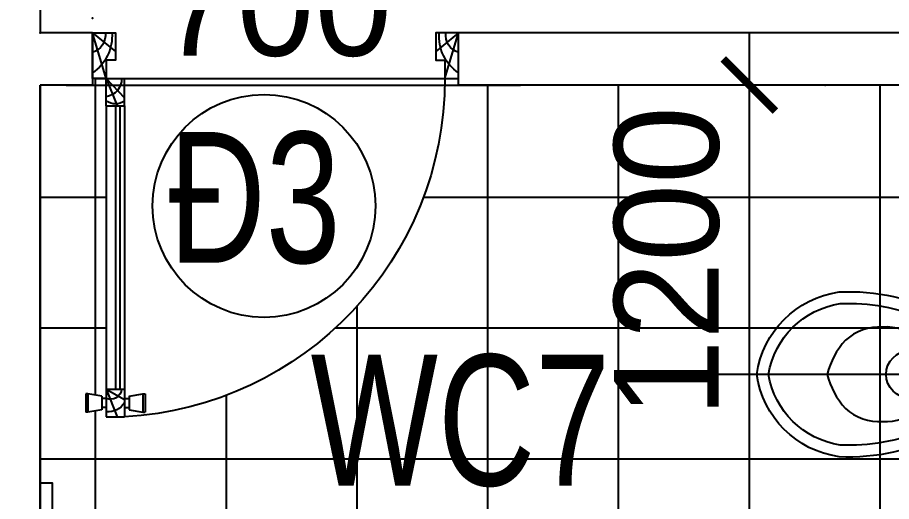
# Model space of a CAD drawing. Header units: inches. Extents: x -844707 to -690155, y -211546 to -175871.
# Drawn here: x -753425 to -751753, y -186609 to -185684 of the extents above; entities that cross this region are included whole.
import ezdxf

# ---------------------------------------------------------------- set-up
doc = ezdxf.new("R2010")
doc.units = ezdxf.units.IN
doc.header["$LTSCALE"] = 48
doc.header["$MEASUREMENT"] = 0
for name, color, linetype in [('DWGSHARE.com-1HATCHCO-DWGSHARE.com', 8, 'Continuous'), ('DWGSHARE.com-CUA-DWGSHARE.com', 231, 'Continuous'), ('DWGSHARE.com-DIM-DWGSHARE.com', 251, 'Continuous'), ('DWGSHARE.com-HATCH-DWGSHARE.com', 8, 'Continuous'), ('DWGSHARE.com-LAYER1-DWGSHARE.com', 150, 'Continuous'), ('DWGSHARE.com-TBI-DWGSHARE.com', 7, 'Continuous'), ('DWGSHARE.com-TUONG-DWGSHARE.com', 7, 'Continuous')]:
    doc.layers.add(name, color=color, linetype=linetype)
doc.layers.add('DWGSHARE.com-DefPoints-DWGSHARE.com', color=7, linetype='Continuous', plot=False)
doc.styles.add('KTEN', font='', dxfattribs={"width": 0.9})
doc.styles.add('VNI-AVO', font='')
doc.styles.get('KTEN').set_extended_font_data('VNI-Helve-Condense')
doc.styles.get('VNI-AVO').set_extended_font_data('VNI-Avo')
doc.dimstyles.new('tl1-100', dxfattribs={"dimtxt": 200, "dimasz": 100, "dimexe": 100, "dimexo": 100, "dimgap": 50, "dimtad": 1, "dimdec": 0, "dimzin": 0, "dimdsep": 46, "dimtxsty": 'VNI-AVO', "dimblk": 'ARCHTICK', "dimcen": 1, "dimdle": 100, "dimclrd": 256, "dimclre": 256, "dimclrt": 2, "dimadec": 0, "dimazin": 0, "dimtfac": 1, "dimtdec": 0, "dimtix": 1, "dimtofl": 0, "dimtmove": 2, "dimatfit": 3, "dimldrblk": 'ARCHTICK', "dimfxl": 1, "dimtolj": 2, "dimtzin": 0, "dimarcsym": 0})

# ---------------------------------------------------------------- blocks, each defined once
blk = doc.blocks.new('A$C070A4A40')
at = {"layer": 'DWGSHARE.com-1HATCHCO-DWGSHARE.com', "ltscale": 50}
for p, q in [((6349.998573841236, 12065.00065330022), (6349.998573841236, 10795.00065330022)), ((8254.998573841236, 12065.00065330022), (8254.998573841236, 10795.00065330022)), ((10159.99857384124, 12065.00065330022), (10159.99857384124, 10795.00065330022)), ((5714.998573841236, 11430.00065330022), (6984.998573841236, 11430.00065330022)), ((7619.998573841236, 11430.00065330022), (8889.998573841236, 11430.00065330022)), ((10794.99857384124, 11430.00065330022), (9524.998573841236, 11430.00065330022)), ((8254.998573841236, 10160.00065330022), (8254.998573841236, 0.000653300218982622)), ((-0.001426158763933927, 8255.000653300218), (16509.99857384124, 8255.000653300218))]:
    blk.add_line(p, q, dxfattribs=at)
for points in [[(13969.99857385824, 13335.00065331242, -0.1732137494637001), (15874.99857385824, 8890.000653312416, -0.441079261078038), (8254.998573858238, 635.0006533124164, -0.441079261078038), (634.9985738582385, 8890.000653312416, -0.1732137494637005), (2539.998573858238, 13335.00065331242)], [(6984.998573858238, 12065.00065331242), (9524.998573858238, 12065.00065331242), (9524.998573858238, 11430.00065331242, 0.2455222760892944), (8889.998573858238, 10795.00065331242), (8635.998573858238, 9525.000653312416), (7873.998573858238, 9525.000653312416), (7619.998573858238, 10795.00065331242, 0.2833922778870954), (6984.998573858238, 11430.00065331242), (6984.998573858238, 12065.00065331242)], [(8871.601774345609, 10703.01665575038, -0.04631926388348844), (10870.82922577229, 10402.92490344549, -0.1135143912509847), (12901.83834005992, 9046.263390816817, -0.5923117570974551), (8403.581775152876, 1416.14793913468, -0.610347886828073), (3608.158807656186, 9046.263390816448, -0.1135143912509925), (5639.167921944189, 10402.92490344549, -0.04631926388348475), (7638.395373370498, 10703.01665575038, -0.04631926388348475)]]:
    blk.add_lwpolyline(points, format="xyb", dxfattribs=at)
blk.add_lwpolyline([(634.9985738582385, 13335.00065331242), (15874.99857385824, 13335.00065331242)], dxfattribs=at)
blk.add_lwpolyline([(12139.69756246671, 12307.90095527898, -0.3234980610186996), (14857.47853521805, 8927.775558184876, -0.5095125823836514), (8254.998573859717, 1015.414896048044, -0.5097419610118206), (1653.654715152, 8932.27320101316, -0.3041567437952401), (4365.95059306004, 12306.41222831805, -0.1664175188573387)], format="xyb", close=True, dxfattribs=at)
for centre, radius in [((6349.998573841236, 11430.00065330022), 381), ((8254.998573841236, 11430.00065330022), 381), ((10159.99857384124, 11430.00065330022), 381), ((8254.998573841236, 8255.000653300218), 1016), ((8254.998573841236, 8255.000653300218), 762)]:
    blk.add_circle(centre, radius, dxfattribs=at)
blk = doc.blocks.new('LAVABO')
at = {"layer": 'DWGSHARE.com-1HATCHCO-DWGSHARE.com', "ltscale": 50}
blk.add_blockref('A$C070A4A40', (-8254.998573858238, -13335.00065331242), dxfattribs=at)
blk = doc.blocks.new('lvbguong')
at = {"layer": 'DWGSHARE.com-HATCH-DWGSHARE.com'}
blk.add_lwpolyline([(-9739.956704245531, 181432.7998897328), (-9716.689864729298, 181432.7998897328), (-9716.689864729298, 180756.3238991785), (-9739.956704245531, 180756.3238991785)], close=True, dxfattribs=at)
at = {"layer": 'DWGSHARE.com-LAYER1-DWGSHARE.com', "xscale": 0.03149606299120933, "yscale": 0.03149606299120933, "zscale": 0.03149606299120933, "rotation": 90}
blk.add_blockref('LAVABO', (-9716.689864729298, 181079.0613008783), dxfattribs=at)
blk = doc.blocks.new('A$C60FA756C')
at = {"layer": 'DWGSHARE.com-1HATCHCO-DWGSHARE.com', "ltscale": 50}
for p, q in [((5715.000011090777, 20002.49931595157), (5715.000011090777, -0.0006840484245913103)), ((1143.000011090777, 13715.99931595157), (1143.000011090777, 17144.99931595158)), ((10287.00001109078, 13715.99931595157), (10287.00001109078, 17144.99931595158)), ((11430.00001109078, 9715.499315951574), (1.109077711589634e-05, 9715.499315951574))]:
    blk.add_line(p, q, dxfattribs=at)
for points in [[(1143.000011104453, 18287.9993159671), (10287.00001110445, 18287.9993159671, -0.4470270600205486), (11430.00001110445, 17144.9993159671), (11430.00001110445, 14858.9993159671, -0.4142135623730953), (10287.00001110445, 13715.9993159671), (1143.000011104453, 13715.9993159671, -0.4142135623730952), (1.110445300582796e-05, 14858.9993159671), (1.110445300582796e-05, 17144.9993159671, -0.4142135623730958)], [(5715.000011103344, 2863.997152574186, -0.3269101614394062), (2284.003288770677, 6341.410060187065, -0.1128842830846489), (3020.56571188755, 10445.26768004821, -0.2905670897575529), (4572.000011104084, 11429.9993159671), (6858.000011104453, 11429.9993159671, -0.2905670897575529), (8409.434310328008, 10445.26768003528, -0.1128842830847401), (9145.99673343786, 6341.410060187065, -0.3269101614397901)]]:
    blk.add_lwpolyline(points, format="xyb", close=True, dxfattribs=at)
for points in [[(8001.000011104453, 13715.9993159671, 0.1231056256176605), (8572.500011104452, 11429.9993159671, -0.1351714164263606), (9715.500011104452, 6286.499315967099, -0.3340491846736741), (5715.000011104453, 2285.999315967099, -0.3340491846736741), (1714.500011104453, 6286.499315967099, -0.1351714164263607), (2857.500011104453, 11429.9993159671, 0.1231056256176606), (3429.000011104453, 13715.9993159671)], [(5715.000011104453, 5714.999315967099), (5715.000011104453, 5714.999315967099, 0.127839783921757), (7368.021527735749, 6600.142179991522, 0.2059804434654168), (8006.872650981016, 8403.98624597907, 0.433237376446136), (5715.000011104453, 10858.4993159671, 0.441590317444477), (3423.12737122752, 8403.986245979439, 0.2059804434644749), (4061.978494478701, 6600.142179981173, 0.1278397839179961), (5715.000011104453, 5714.999315967099)]]:
    blk.add_lwpolyline(points, format="xyb", dxfattribs=at)
for points in [[(5143.500011104453, 11429.9993159671), (5143.500011104453, 12572.9993159671), (4572.000011104453, 12572.9993159671), (4572.000011104453, 11429.9993159671)], [(6858.000011104453, 11429.9993159671), (6858.000011104453, 12572.9993159671), (6286.500011104453, 12572.9993159671), (6286.500011104453, 11429.9993159671)]]:
    blk.add_lwpolyline(points, dxfattribs=at)
blk.add_circle((5715.000011090777, 9715.499315951574), 1143, dxfattribs=at)
blk = doc.blocks.new('XIBET1')
at = {"layer": 'DWGSHARE.com-1HATCHCO-DWGSHARE.com', "ltscale": 50}
blk.add_blockref('A$C60FA756C', (-5715.000011104453, -18287.9993159671), dxfattribs=at)
blk = doc.blocks.new('D-01-800')
at = {"color": 1}
for p, q in [((-14.99999999999989, 788.9181280764428), (-14.99999999999989, 828.9181280764428)), ((-9.999999999999886, 828.9181280764428), (-14.99999999999989, 828.9181280764428)), ((20.00000000000011, 823.9181280764428), (-9.999999999999886, 828.9181280764428)), ((-9.999999999999886, 788.9181280764428), (-9.999999999999886, 828.9181280764428)), ((20.00000000000013, 793.9181280764427), (20.00000000000011, 823.9181280764427)), ((30.00000000000011, 778.9181280764428), (54.14522163172946, 838.9181280764428)), ((80.00000000000011, 823.9181280764428), (110.0000000000001, 828.9181280764428)), ((80.0000000000001, 793.9181280764427), (80.00000000000011, 823.9181280764427)), ((110.0000000000001, 788.9181280764428), (110.0000000000001, 828.9181280764428)), ((110.0000000000001, 828.9181280764428), (115.0000000000001, 828.9181280764428)), ((115.0000000000001, 788.9181280764428), (115.0000000000001, 828.9181280764428)), ((30.00000000000011, 818.9181280764427), (20.00000000000011, 818.9181280764427)), ((70.00000000000011, 818.9181280764427), (80.00000000000011, 818.9181280764427)), ((-9.999999999999872, 788.9181280764428), (-14.99999999999989, 788.9181280764428)), ((20.00000000000013, 793.9181280764428), (-9.999999999999886, 788.9181280764428)), ((30.00000000000011, 798.9181280764429), (20.00000000000013, 798.9181280764428)), ((30.00000000000011, 778.9181280764428), (70.00000000000011, 801.4335224503552)), ((70.00000000000011, 798.9181280764429), (80.0000000000001, 798.9181280764428)), ((80.0000000000001, 793.9181280764428), (110.0000000000001, 788.9181280764428)), ((110.0000000000001, 788.9181280764428), (115.0000000000001, 788.9181280764428)), ((30.00000000000011, 99.99999999999636), (54.14522163172946, 159.9999999999964)), ((30.00000000000011, 99.99999999999636), (70.00000000000011, 142.5153943739087)), ((30.00000000000011, 99.99999999999636), (0, 0)), ((769.9999999999999, 99.99999999999636), (800, 0)), ((0, 0), (50, 40.71973601515492)), ((800, 0), (750, 40.71973601515492))]:
    blk.add_line(p, q, dxfattribs=at)
at = {"color": 3}
for p, q in [((30.00000000000011, 838.9181280764428), (70.00000000000011, 838.9181280764428)), ((30.00000000000011, 778.9181280764428), (30.00000000000011, 838.9181280764428)), ((70.00000000000011, 778.9181280764428), (70.00000000000011, 838.9181280764428)), ((30.00000000000011, 778.9181280764428), (70.00000000000011, 778.9181280764428)), ((30.00000000000011, 159.9999999999964), (70.00000000000011, 159.9999999999964)), ((30.00000000000011, 159.9999999999964), (30.00000000000011, 99.99999999999636)), ((70.00000000000011, 159.9999999999964), (70.00000000000011, 99.99999999999636)), ((30.00000000000011, 99.99999999999636), (70.00000000000011, 99.99999999999636))]:
    blk.add_line(p, q, dxfattribs=at)
for p, q in [((30.00000000000011, 159.9999999999964), (30.00000000000011, 778.9181280764428)), ((50.00000000000011, 159.9999999999964), (50.00000000000011, 778.9181280764428)), ((60.00000000000011, 159.9999999999964), (60.00000000000011, 778.9181280764428)), ((70.00000000000011, 159.9999999999964), (70.00000000000011, 778.9181280764428))]:
    blk.add_line(p, q)
for points in [[(30.00000000000011, 60), (30.00000000000011, 99.99999999999636), (1.13686837721616e-13, 100), (0, 0), (49.99999999999977, 0), (50.00000000000011, 60)], [(769.9999999999999, 60), (769.9999999999999, 99.99999999999636), (799.9999999999999, 100), (800, 0), (750.0000000000002, 0), (749.9999999999999, 60)]]:
    blk.add_lwpolyline(points, close=True, dxfattribs=at)
at = {"color": 1}
for centre, radius, start, end in [((34.11793524054978, 786.3515049941527), 41.99840967783032, 31.31010124086977, 95.62687973089653), ((30.00000000000011, 99.99999999999636), 739.9999999999998, 0, 86.90142066017745), ((39.41815170487418, 776.3699413572189), 24.20978992922677, 6.04182336410245, 112.8936868288583), ((50.02035017634498, 121.4262181223416), 34.26123651840136, 54.32716498487918, 125.7566646296915), ((24.08594837317897, 100.7854250532421), 39.41534216512753, 358.8581979264168, 81.37050000497706), ((-53.72382898503918, 7.736193037875637), 96.29874364852911, 355.3921582238705, 56.09019624438452), ((853.7238289850392, 7.736193037875637), 96.29874364852911, 123.9098037556156, 184.6078417761295), ((-12.69567122637579, 4.383367572474526), 40.98985136741503, 353.8611726914841, 71.95720990860625), ((812.6956712263758, 4.383367572474526), 40.98985136741503, 108.0427900913938, 186.1388273085159)]:
    blk.add_arc(centre, radius, start, end, dxfattribs=at)
blk = doc.blocks.new('_ArchTick')
at = {"color": 0, "linetype": 'ByBlock', "const_width": 0.15}
blk.add_lwpolyline([(-0.5, -0.5), (0.5, 0.5)], dxfattribs=at)
blk = doc.blocks.new('*D631')
at = {"layer": 'DWGSHARE.com-DefPoints-DWGSHARE.com', "color": 0, "transparency": 16777216}
for p in [(-753281.298797976, -185497.8482716992), (-753281.298797976, -185685.4820428953), (-753381.2541335477, -185713.0686435668)]:
    blk.add_point(p, dxfattribs=at)
at = {"layer": 'DWGSHARE.com-DIM-DWGSHARE.com', "lineweight": -2, "transparency": 16777216}
for p, q in [((-753381.2541335477, -185613.0686435668), (-753381.2541335477, -185397.8482716992)), ((-753281.298797976, -185585.4820428953), (-753281.298797976, -185397.8482716992)), ((-753381.2541335477, -185497.8482716992), (-753481.2541335477, -185497.8482716992)), ((-753281.298797976, -185497.8482716992), (-753181.298797976, -185497.8482716992))]:
    blk.add_line(p, q, dxfattribs=at)
at = {"layer": 'DWGSHARE.com-DIM-DWGSHARE.com', "lineweight": -2, "transparency": 16777216, "xscale": 100, "yscale": 100, "zscale": 100}
blk.add_blockref('_ArchTick', (-753381.2541335477, -185497.8482716992), dxfattribs=at)
at = {"layer": 'DWGSHARE.com-DIM-DWGSHARE.com', "lineweight": -2, "transparency": 16777216, "xscale": 100, "yscale": 100, "zscale": 100, "rotation": 180}
blk.add_blockref('_ArchTick', (-753281.298797976, -185497.8482716992), dxfattribs=at)
at = {"layer": 'DWGSHARE.com-DIM-DWGSHARE.com', "color": 2, "transparency": 16777216, "insert": (-753331.2764657618, -185344.3347581856), "char_height": 200, "attachment_point": 5, "style": 'VNI-AVO'}
blk.add_mtext('\\A2;100', dxfattribs=at)
blk = doc.blocks.new('*D632')
at = {"layer": 'DWGSHARE.com-DefPoints-DWGSHARE.com', "color": 0, "transparency": 16777216}
for p in [(-752581.1618932809, -185497.8482716992), (-753281.298797976, -185685.4820428953), (-752581.1618932809, -185713.0686435668)]:
    blk.add_point(p, dxfattribs=at)
at = {"layer": 'DWGSHARE.com-DIM-DWGSHARE.com', "lineweight": -2, "transparency": 16777216}
for p, q in [((-753281.298797976, -185585.4820428953), (-753281.298797976, -185397.8482716992)), ((-752581.1618932809, -185613.0686435668), (-752581.1618932809, -185397.8482716992)), ((-753381.298797976, -185497.8482716992), (-752481.1618932809, -185497.8482716992))]:
    blk.add_line(p, q, dxfattribs=at)
at = {"layer": 'DWGSHARE.com-DIM-DWGSHARE.com', "lineweight": -2, "transparency": 16777216, "xscale": 100, "yscale": 100, "zscale": 100, "rotation": 180}
blk.add_blockref('_ArchTick', (-753281.298797976, -185497.8482716992), dxfattribs=at)
at = {"layer": 'DWGSHARE.com-DIM-DWGSHARE.com', "lineweight": -2, "transparency": 16777216, "xscale": 100, "yscale": 100, "zscale": 100}
blk.add_blockref('_ArchTick', (-752581.1618932809, -185497.8482716992), dxfattribs=at)
at = {"layer": 'DWGSHARE.com-DIM-DWGSHARE.com', "color": 2, "transparency": 16777216, "insert": (-752931.2303456285, -185658.5137699213), "char_height": 200, "attachment_point": 5, "style": 'VNI-AVO'}
blk.add_mtext('\\A2;700', dxfattribs=at)
blk = doc.blocks.new('*D633')
at = {"layer": 'DWGSHARE.com-DefPoints-DWGSHARE.com', "color": 0, "transparency": 16777216}
for p in [(-751280.9897201306, -185497.8482716992), (-752581.1618932809, -185713.0686435668), (-751280.9897201306, -185713.0686435668)]:
    blk.add_point(p, dxfattribs=at)
at = {"layer": 'DWGSHARE.com-DIM-DWGSHARE.com', "lineweight": -2, "transparency": 16777216}
for p, q in [((-752581.1618932809, -185613.0686435668), (-752581.1618932809, -185397.8482716992)), ((-751280.9897201306, -185613.0686435668), (-751280.9897201306, -185397.8482716992)), ((-752681.1618932809, -185497.8482716992), (-751180.9897201306, -185497.8482716992))]:
    blk.add_line(p, q, dxfattribs=at)
at = {"layer": 'DWGSHARE.com-DIM-DWGSHARE.com', "lineweight": -2, "transparency": 16777216, "xscale": 100, "yscale": 100, "zscale": 100, "rotation": 180}
blk.add_blockref('_ArchTick', (-752581.1618932809, -185497.8482716992), dxfattribs=at)
at = {"layer": 'DWGSHARE.com-DIM-DWGSHARE.com', "lineweight": -2, "transparency": 16777216, "xscale": 100, "yscale": 100, "zscale": 100}
blk.add_blockref('_ArchTick', (-751280.9897201306, -185497.8482716992), dxfattribs=at)
at = {"layer": 'DWGSHARE.com-DIM-DWGSHARE.com', "color": 2, "transparency": 16777216, "insert": (-751931.0758067057, -185344.3347581856), "char_height": 200, "attachment_point": 5, "style": 'VNI-AVO'}
blk.add_mtext('\\A2;1300', dxfattribs=at)
blk = doc.blocks.new('*D639')
at = {"layer": 'DWGSHARE.com-DefPoints-DWGSHARE.com', "color": 0, "transparency": 16777216}
for p in [(-751880.4547968226, -185813.0686435668), (-752025.3223149175, -187013.0686435669), (-751781.3439092811, -187013.0686435669)]:
    blk.add_point(p, dxfattribs=at)
at = {"layer": 'DWGSHARE.com-DIM-DWGSHARE.com', "lineweight": -2, "transparency": 16777216}
for p, q in [((-752025.3223149175, -185713.0686435668), (-752025.3223149175, -187113.0686435669)), ((-751980.4547968226, -185813.0686435668), (-752125.3223149175, -185813.0686435668)), ((-751881.3439092811, -187013.0686435669), (-752125.3223149175, -187013.0686435669))]:
    blk.add_line(p, q, dxfattribs=at)
at = {"layer": 'DWGSHARE.com-DIM-DWGSHARE.com', "lineweight": -2, "transparency": 16777216, "xscale": 100, "yscale": 100, "zscale": 100}
for p, rotation in [((-752025.3223149175, -185813.0686435668), 90), ((-752025.3223149175, -187013.0686435669), 270)]:
    blk.add_blockref('_ArchTick', p, dxfattribs=dict(at, rotation=rotation))
at = {"layer": 'DWGSHARE.com-DIM-DWGSHARE.com', "color": 2, "transparency": 16777216, "insert": (-752182.6388526749, -186150.7681257566), "char_height": 200, "attachment_point": 5, "rotation": 90, "style": 'VNI-AVO'}
blk.add_mtext('\\A2;1200', dxfattribs=at)

msp = doc.modelspace()

# ---------------------------------------------------------------- hatches: boundary and pattern name
at = {"layer": 'DWGSHARE.com-HATCH-DWGSHARE.com'}
h = msp.add_hatch(dxfattribs=at)
h.set_pattern_fill('ANSI37', color=256, scale=2000, angle=45, style=0)
h.set_pattern_definition([(90, (-525.3223149174592, 3222.636664771126), (-250, 4.263256414560601e-14), []), (180, (-525.3223149174592, 3222.636664771126), (-4.263256414560601e-14, -250), [])])
edge = h.paths.add_edge_path()
edge.add_line((-751380.9897201306, -185813.0686435668), (-752581.1618932809, -185813.0686435668))
edge.add_line((-752581.1618932809, -185813.0686435668), (-752581.1618932809, -185800.5512591285))
edge.add_line((-752581.1618932809, -185800.5512591285), (-752607.4066779494, -185800.5512591285))
edge.add_arc((-753254.7780331059, -185800.5512591285), 647.3713551565554, 273.098579339814, 359.9999999999974, ccw=False)
edge.add_line((-753219.7849868813, -186446.9761644293), (-753254.7780331059, -186446.9761644293))
edge.add_line((-753254.7780331059, -186446.9761644293), (-753254.7780331058, -186429.4796413169))
edge.add_line((-753254.7780331058, -186429.4796413169), (-753263.5262946622, -186429.479641317))
edge.add_line((-753263.5262946622, -186429.479641317), (-753263.5262946622, -186433.853772095))
edge.add_line((-753263.5262946622, -186433.853772095), (-753289.7710793307, -186438.2279028731))
edge.add_line((-753289.7710793307, -186438.2279028731), (-753294.1452101087, -186438.2279028731))
edge.add_line((-753294.1452101087, -186438.2279028731), (-753294.1452101087, -186403.2348566484))
edge.add_line((-753294.1452101087, -186403.2348566484), (-753289.7710793307, -186403.2348566484))
edge.add_line((-753289.7710793307, -186403.2348566484), (-753263.526294662, -186407.6089874265))
edge.add_line((-753263.526294662, -186407.6089874265), (-753263.5262946619, -186411.9831182046))
edge.add_line((-753263.5262946619, -186411.9831182046), (-753254.7780331059, -186411.9831182046))
edge.add_line((-753254.7780331059, -186411.9831182046), (-753254.7780331059, -186394.4865950923))
edge.add_line((-753254.7780331059, -186394.4865950923), (-753254.7780331059, -185853.0408284655))
edge.add_line((-753254.7780331059, -185853.0408284655), (-753254.7780331059, -185800.5512591285))
edge.add_line((-753254.7780331059, -185800.5512591285), (-753281.2541335478, -185800.5512591285))
edge.add_line((-753281.2541335478, -185800.5512591285), (-753281.2541335477, -185813.0686435668))
edge.add_line((-753281.2541335477, -185813.0686435668), (-753381.2541335477, -185813.0686435668))
edge.add_line((-753381.2541335477, -185813.0686435668), (-753381.2541335478, -186572.9242424973))
edge.add_line((-753381.2541335478, -186572.9242424973), (-753357.9872940315, -186572.9242424973))
edge.add_line((-753357.9872940315, -186572.9242424973), (-753357.9872940315, -186746.6628313571))
edge.add_arc((-753203.987294036, -186912.6628313522), 226.4332131049156, 93.54476645558009, 132.8524145717173, ccw=False)
edge.add_arc((-753197.5525114274, -186925.3584835257), 239.5687682141677, -0.31195215986178937, 94.89317224512928, ccw=False)
edge.add_arc((-753197.5525114274, -186927.9671791779), 239.5687682141677, -94.89317224515707, 0.31195215986178937, ccw=False)
edge.add_arc((-753203.9872940358, -186940.6628313514), 226.4332131049152, 227.1475854282777, 266.455233544361, ccw=False)
edge.add_line((-753357.9872940314, -187106.6628313465), (-753357.9872940315, -187249.4002330516))
edge.add_line((-753357.9872940315, -187249.4002330516), (-753381.2541335477, -187249.4002330517))
edge.add_line((-753381.2541335477, -187249.4002330517), (-753381.2541335477, -187313.0686435668))
edge.add_line((-753381.2541335477, -187313.0686435668), (-752561.733028489, -187313.0686435668))
edge.add_line((-752561.733028489, -187313.0686435668), (-752561.7330284893, -187309.7132960144))
edge.add_line((-752561.7330284893, -187309.7132960144), (-752550.5371286821, -187301.8841469822))
edge.add_line((-752550.5371286821, -187301.8841469822), (-752550.537128682, -187290.3633007171))
edge.add_ellipse((-752545.8108097783, -187286.5746923155), major_axis=(-4.039760360238543e-08, 6.132111578954691), ratio=0.9999999962967494, start_angle=49.28447117621852, end_angle=130.7155280688662, ccw=False)
edge.add_line((-752550.4586901831, -187282.5746923157), (-752555.1908078506, -187282.5746923156))
edge.add_line((-752555.1908078506, -187282.5746923156), (-752555.1908078507, -187279.9751172896))
edge.add_spline(control_points=[(-752555.1908078507, -187279.9751172857), (-752554.6621024229, -187266.5753625466), (-752554.0881104319, -187252.0278442167), (-752553.5847429432, -187235.2598354422), (-752550.3111969619, -187229.5829123277), (-752543.8539645155, -187225.4941619703), (-752526.2940337675, -187224.0663933203), (-752509.7312615793, -187222.2326408756), (-752491.8548711637, -187222.3732704743), (-752487.2435454899, -187217.567612528), (-752486.480871987, -187214.4373978694), (-752486.0264046127, -187212.5721430377)], knot_values=[0, 0, 0, 0, 2564.883919042859, 2784.580505607601, 3167.096669853544, 3757.053595977293, 4158.914697801069, 6489.176167133806, 7087.680095253955, 7332.065807162204, 7692.426365838738, 7692.426365838738, 7692.426365838738, 7692.426365838738], degree=3, periodic=0)
edge.add_line((-752486.0264046128, -187212.5721430374), (-752477.2874650533, -187136.0284632717))
edge.add_ellipse((-752461.7371290128, -187143.2956019114), major_axis=(0.01858239943443254, 17.1646121851403), ratio=0.9999999963005736, start_angle=-64.88987641609742, end_angle=65.01393312410221, ccw=False)
edge.add_line((-752446.1867929724, -187136.0284632713), (-752437.4478534126, -187212.5721430384))
edge.add_spline(control_points=[(-752437.4478534128, -187212.5721430377), (-752436.9933860387, -187214.4373978694), (-752436.2307125357, -187217.567612528), (-752431.6193868618, -187222.3732704743), (-752413.7429964463, -187222.2326408756), (-752397.1802242581, -187224.0663933203), (-752379.6202935101, -187225.4941619703), (-752373.1630610637, -187229.5829123277), (-752369.8895150824, -187235.2598354422), (-752369.3861475936, -187252.0278442167), (-752368.8121556026, -187266.5753625466), (-752368.283450175, -187279.9751172857)], knot_values=[0, 0, 0, 0, 360.3605586765343, 604.7462705847829, 1203.250198704929, 3533.51166803767, 3935.372769861445, 4525.329695985194, 4907.845860231137, 5127.542446795878, 7692.426365838738, 7692.426365838738, 7692.426365838738, 7692.426365838738], degree=3, periodic=0)
edge.add_ellipse((-752366.4247597855, -187284.1746923156), major_axis=(-1.13137084777203, 1.13137084777203), ratio=0.9999999999379369, start_angle=256.9753579844337, end_angle=314.8783840200901, ccw=False)
edge.add_ellipse((-752370.2692409327, -187286.5746923155), major_axis=(4.33605767245176, 4.33605767245176), ratio=1, start_angle=283.02464201681016, end_angle=346.9753579831899, ccw=False)
edge.add_ellipse((-752366.4247597855, -187288.9746923154), major_axis=(1.131370847755333, 1.131370847755333), ratio=0.999999999972592, start_angle=225.0000000007852, end_angle=283.02464201423413, ccw=False)
edge.add_ellipse((-752361.77348012, -187286.5746923155), major_axis=(-4.039760360238543e-08, 6.132111578954691), ratio=0.9999999962967494, start_angle=49.28447117621854, end_angle=130.7155280688662)
edge.add_line((-752366.4213605248, -187290.5746923154), (-752372.9371293437, -187290.5746923154))
edge.add_line((-752372.9371293437, -187290.5746923154), (-752372.9371293435, -187301.8841469822))
edge.add_line((-752372.9371293435, -187301.8841469822), (-752361.7412295364, -187309.7132960143))
edge.add_line((-752361.7412295364, -187309.7132960143), (-752361.7412295365, -187313.0686435668))
edge.add_line((-752361.7412295365, -187313.0686435668), (-751781.3439092811, -187313.0686435668))
edge.add_line((-751781.3439092811, -187313.0686435668), (-751781.3439092811, -187013.0686435668))
edge.add_line((-751781.3439092811, -187013.0686435668), (-751380.9897201307, -187013.0686435669))
edge.add_line((-751380.9897201307, -187013.0686435669), (-751380.9897201306, -185813.0686435668))
edge = h.paths.add_edge_path(flags=17)
edge.add_ellipse((-752557.04949824, -187284.1746923156), major_axis=(-1.131370847773287, 1.131370847773287), ratio=0.9999999999306111, start_angle=-44.87838402473712, end_angle=13.02464201854361)
edge.add_ellipse((-752553.2050170929, -187286.5746923155), major_axis=(4.336057672412897, 4.336057672412897), ratio=1, start_angle=103.0246420172715, end_angle=166.9753579827285)
edge.add_ellipse((-752557.04949824, -187288.9746923154), major_axis=(1.13137084780799, 1.13137084780799), ratio=0.9999999998385896, start_angle=166.9753579820668, end_angle=224.878384029159)
edge.add_ellipse((-752561.7007779056, -187286.5746923155), major_axis=(4.051575310638829e-08, 6.132111579004882), ratio=0.9999999963075489, start_angle=229.2844719326413, end_angle=310.7155288244818, ccw=False)

# ---------------------------------------------------------------- linework, layer by layer
at = {"layer": 'DWGSHARE.com-CUA-DWGSHARE.com'}
msp.add_line((-753275.3223149175, -185800.5512591285), (-752581.1618932809, -185800.5512591285), dxfattribs=at)
msp.add_circle((-752953.1406307379, -186044.0438000471), 212.9494356625946, dxfattribs=at)
at = {"layer": 'DWGSHARE.com-DIM-DWGSHARE.com'}
msp.add_line((-753331.2541335477, -185813.0686435668), (-752463.0758025468, -185813.0686435668), dxfattribs=at)
at = {"layer": 'DWGSHARE.com-TUONG-DWGSHARE.com'}
for p, q in [((-753381.2541335477, -185313.0686435668), (-753381.2541335477, -185713.0686435668)), ((-753281.2541335477, -185713.0686435668), (-753381.2541335477, -185713.0686435668)), ((-753281.2541335477, -185713.0686435668), (-753381.2541335477, -185713.0686435668)), ((-753281.2541335477, -185713.0686435668), (-753281.2541335477, -185813.0686435668)), ((-753281.2541335477, -185713.0686435668), (-753281.2541335477, -185813.0686435668)), ((-751280.9897201306, -185713.0686435668), (-752581.1618932809, -185713.0686435668)), ((-752581.1618932809, -185813.0686435668), (-752581.1618932809, -185713.0686435668)), ((-753281.2541335477, -185813.0686435668), (-753381.2541335477, -185813.0686435668)), ((-753381.2541335477, -187313.0686435668), (-753381.2541335477, -185813.0686435668)), ((-753381.2541335477, -185813.0686435668), (-753381.2541335477, -187313.0686435668)), ((-753281.2541335477, -185813.0686435668), (-753381.2541335477, -185813.0686435668)), ((-751380.9897201306, -185813.0686435668), (-752581.1618932809, -185813.0686435668))]:
    msp.add_line(p, q, dxfattribs=at)

# ---------------------------------------------------------------- block references
at = {"layer": 'DWGSHARE.com-CUA-DWGSHARE.com', "xscale": -0.874826155602932, "yscale": 0.874826155602932, "zscale": 0.8748261556169437, "rotation": 180}
msp.add_blockref('D-01-800', (-753281.0228177744, -185713.0686435668), dxfattribs=at)
at = {"layer": 'DWGSHARE.com-HATCH-DWGSHARE.com'}
msp.add_blockref('lvbguong', (-743641.2974293021, -368005.7241322301), dxfattribs=at)
at = {"layer": 'DWGSHARE.com-TBI-DWGSHARE.com', "xscale": 0.03937007870990783, "yscale": 0.03937007870990783, "zscale": 0.03937007870990783, "rotation": 270}
msp.add_blockref('XIBET1', (-751381.2541335477, -186365.9133442875), dxfattribs=at)

# ---------------------------------------------------------------- texts
at = {"layer": 'DWGSHARE.com-CUA-DWGSHARE.com', "style": 'KTEN', "width": 0.9}
for s, p in [('Ñ3', (-753135.929762448, -186152.7720193852)), ('WC7', (-752863.8614626063, -186578.2991789946))]:
    msp.add_text(s, height=250, dxfattribs=at).set_placement(p)

# ---------------------------------------------------------------- dimensions: what is measured, and where the dimension line sits
at = {"layer": 'DWGSHARE.com-DIM-DWGSHARE.com'}
for base, p1, p2, picture, middle in [((-753281.298797976, -185497.8482716992), (-753381.2541335477, -185713.0686435668), (-753281.298797976, -185685.4820428953), '*D631', (-753331.2764657618, -185344.3347581856)), ((-751280.9897201306, -185497.8482716992), (-752581.1618932809, -185713.0686435668), (-751280.9897201306, -185713.0686435668), '*D633', (-751931.0758067057, -185344.3347581856))]:
    dim = msp.add_linear_dim(base=base, p1=p1, p2=p2, dimstyle='tl1-100', dxfattribs=at)
    dim.commit()
    dim.dimension.update_dxf_attribs({"geometry": picture, "text_midpoint": middle})
dim = msp.add_linear_dim(base=(-752581.1618932809, -185497.8482716992), p1=(-753281.298797976, -185685.4820428953), p2=(-752581.1618932809, -185713.0686435668), dimstyle='tl1-100', dxfattribs=at)
dim.commit()
dim.dimension.update_dxf_attribs({"geometry": '*D632', "text_midpoint": (-752931.2303456285, -185658.5137699213), "dimtype": 160})
dim = msp.add_linear_dim(base=(-752025.3223149175, -187013.0686435669), p1=(-751880.4547968226, -185813.0686435668), p2=(-751781.3439092811, -187013.0686435669), angle=90, dimstyle='tl1-100', dxfattribs=at)
dim.commit()
dim.dimension.update_dxf_attribs({"geometry": '*D639', "text_midpoint": (-752182.6388526749, -186150.7681257566), "dimtype": 160})

doc.saveas('drawing.dxf')
